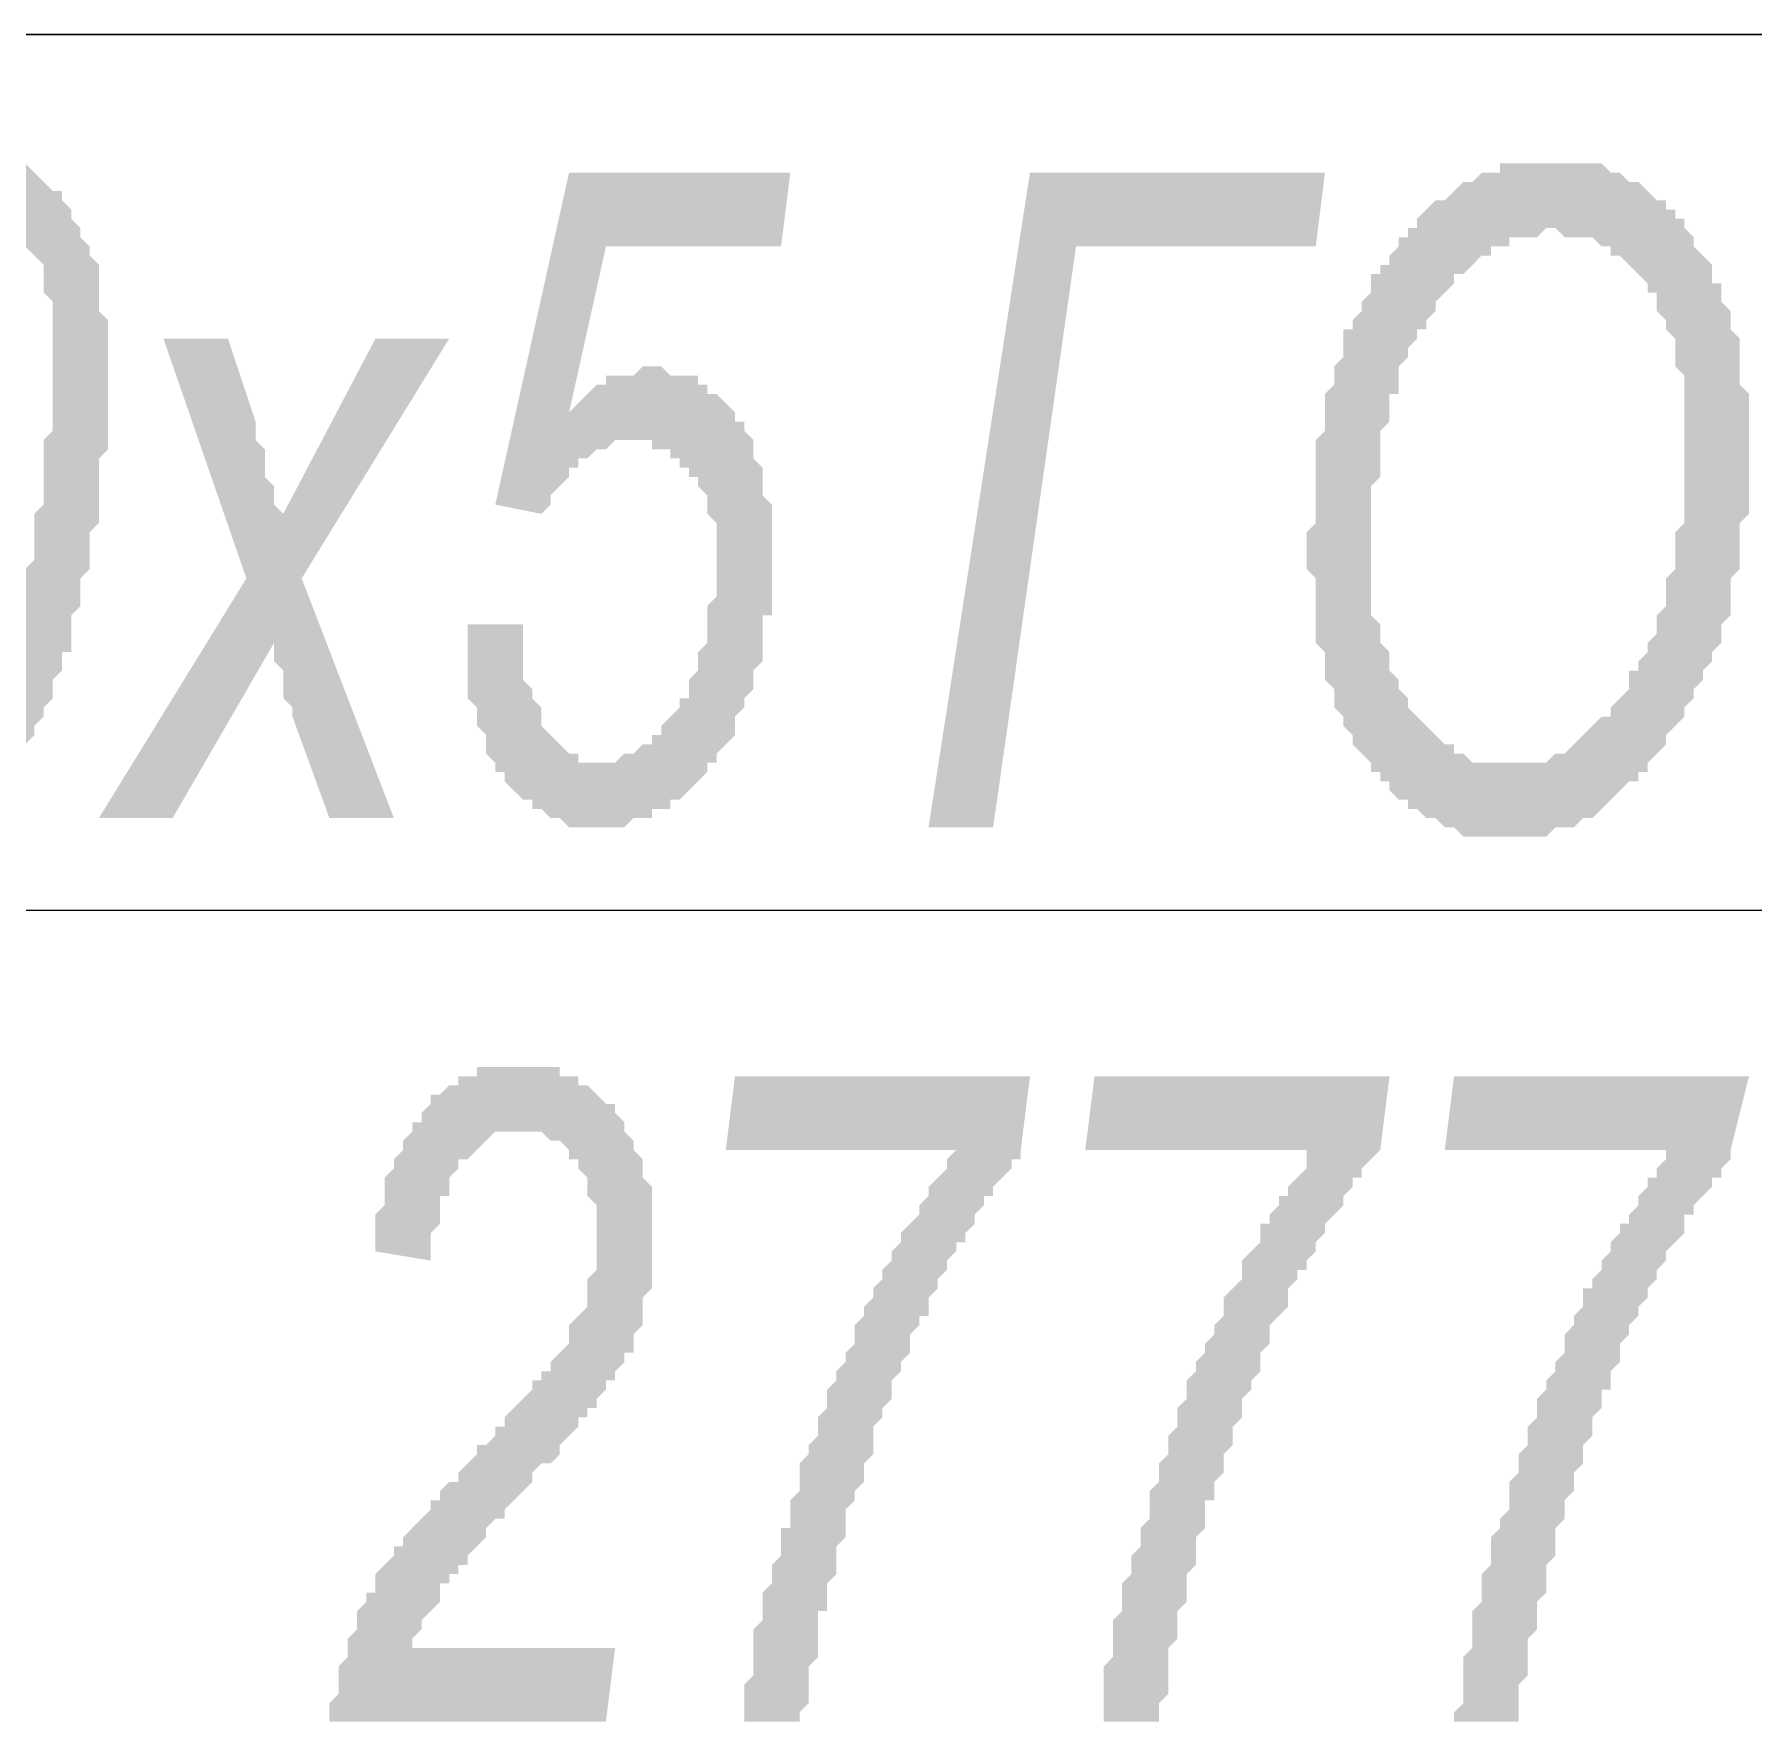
# Model space of a CAD drawing. Header units: millimetres. Extents: x 1372 to 666090, y 1285 to 31551.
# Drawn here: x 629435 to 630213, y 25139 to 25902 of the extents above; entities that cross this region are included whole.
import ezdxf

# ---------------------------------------------------------------- set-up
doc = ezdxf.new("R2010")
doc.units = ezdxf.units.MM
doc.layers.add('PDF _0', color=7, linetype='Continuous')
doc.layers.add('PDF _75-АЗ Штамп', color=7, linetype='Continuous')

msp = doc.modelspace()

# ---------------------------------------------------------------- hatches: boundary and pattern name
at = {"layer": 'PDF _75-АЗ Штамп', "transparency": 33554559}
h = msp.add_hatch(color=256, dxfattribs=at)
h.paths.add_polyline_path([(629322.36, 25647.45), (629322.36, 25651.62), (629322.36, 25651.62), (629322.36, 25655.79), (629322.36, 25659.96), (629326.54, 25664.13), (629326.54, 25668.3), (629326.54, 25672.47), (629326.54, 25676.65), (629326.54, 25680.82), (629326.54, 25684.99), (629326.54, 25689.16), (629326.54, 25693.33), (629326.54, 25697.5), (629326.54, 25701.67), (629330.71, 25705.85), (629330.71, 25710.02), (629330.71, 25714.19), (629330.71, 25718.36), (629330.71, 25722.53), (629334.88, 25726.7), (629334.88, 25730.87), (629334.88, 25735.05), (629334.88, 25739.22), (629334.88, 25743.39), (629339.05, 25747.56), (629339.05, 25751.73), (629339.05, 25755.9), (629343.22, 25760.07), (629343.22, 25764.25), (629343.22, 25768.42), (629343.22, 25772.59), (629347.39, 25772.59), (629347.39, 25776.76), (629347.39, 25780.93), (629347.39, 25785.1), (629347.39, 25785.1), (629351.56, 25789.27), (629351.56, 25793.45), (629355.74, 25797.62), (629355.74, 25797.62), (629359.91, 25801.79), (629359.91, 25805.96), (629359.91, 25810.13), (629364.08, 25814.3), (629364.08, 25814.3), (629368.25, 25818.47), (629368.25, 25818.47), (629368.25, 25822.64), (629372.42, 25822.64), (629372.42, 25826.82), (629376.59, 25830.99), (629380.76, 25830.99), (629380.76, 25835.16), (629384.93, 25835.16), (629384.93, 25839.33), (629389.11, 25839.33), (629389.11, 25839.33), (629393.28, 25843.5), (629393.28, 25843.5), (629397.45, 25843.5), (629401.62, 25843.5), (629401.62, 25847.67), (629405.79, 25847.67), (629409.96, 25847.67), (629409.96, 25847.67), (629414.13, 25847.67), (629418.31, 25847.67), (629422.48, 25843.5), (629422.48, 25843.5), (629426.65, 25843.5), (629430.82, 25843.5), (629430.82, 25843.5), (629434.99, 25839.33), (629434.99, 25839.33), (629439.16, 25835.16), (629439.16, 25835.16), (629443.33, 25830.99), (629447.51, 25830.99), (629447.51, 25826.82), (629451.68, 25822.64), (629451.68, 25822.64), (629451.68, 25818.47), (629455.85, 25814.3), (629455.85, 25814.3), (629455.85, 25810.13), (629460.02, 25805.96), (629460.02, 25801.79), (629460.02, 25801.79), (629464.19, 25797.62), (629464.19, 25793.45), (629464.19, 25789.27), (629464.19, 25785.1), (629464.19, 25780.93), (629464.19, 25776.76), (629468.36, 25772.59), (629468.36, 25768.42), (629468.36, 25764.25), (629468.36, 25760.07), (629468.36, 25755.9), (629468.36, 25747.56), (629468.36, 25747.56), (629468.36, 25743.39), (629468.36, 25739.22), (629468.36, 25735.05), (629468.36, 25730.87), (629468.36, 25726.7), (629468.36, 25722.53), (629468.36, 25718.36), (629468.36, 25714.19), (629464.19, 25710.02), (629464.19, 25705.85), (629464.19, 25701.67), (629464.19, 25697.5), (629464.19, 25693.33), (629464.19, 25689.16), (629464.19, 25684.99), (629464.19, 25680.82), (629464.19, 25680.82), (629460.02, 25676.65), (629460.02, 25672.47), (629460.02, 25668.3), (629460.02, 25664.13), (629460.02, 25659.96), (629455.85, 25655.79), (629455.85, 25651.62), (629455.85, 25651.62), (629455.85, 25647.45), (629455.85, 25643.28), (629451.68, 25639.1), (629451.68, 25630.76), (629451.68, 25626.59), (629451.68, 25622.42), (629447.51, 25622.42), (629447.51, 25618.25), (629447.51, 25614.08), (629443.33, 25609.9), (629443.33, 25605.73), (629443.33, 25601.56), (629439.16, 25597.39), (629439.16, 25593.22), (629439.16, 25593.22), (629434.99, 25589.05), (629434.99, 25584.88), (629430.82, 25580.7), (629430.82, 25580.7), (629430.82, 25576.53), (629426.65, 25572.36), (629426.65, 25572.36), (629422.48, 25568.19), (629422.48, 25568.19), (629418.31, 25564.02), (629418.31, 25564.02), (629414.13, 25559.85), (629414.13, 25555.68), (629409.96, 25555.68), (629409.96, 25551.5), (629405.79, 25551.5), (629401.62, 25551.5), (629401.62, 25547.33), (629397.45, 25547.33), (629397.45, 25547.33), (629393.28, 25543.16), (629389.11, 25543.16), (629389.11, 25543.16), (629384.93, 25543.16), (629380.76, 25543.16), (629380.76, 25543.16), (629376.59, 25543.16), (629372.42, 25543.16), (629372.42, 25543.16), (629368.25, 25543.16), (629364.08, 25547.33), (629364.08, 25547.33), (629359.91, 25547.33), (629359.91, 25551.5), (629355.74, 25551.5), (629351.56, 25551.5), (629351.56, 25555.68), (629347.39, 25559.85), (629347.39, 25559.85), (629343.22, 25564.02), (629343.22, 25568.19), (629339.05, 25568.19), (629339.05, 25572.36), (629339.05, 25576.53), (629334.88, 25576.53), (629334.88, 25580.7), (629334.88, 25584.88), (629330.71, 25589.05), (629330.71, 25589.05), (629330.71, 25593.22), (629330.71, 25597.39), (629326.54, 25601.56), (629326.54, 25605.73), (629326.54, 25609.9), (629326.54, 25614.08), (629326.54, 25618.25), (629326.54, 25622.42), (629326.54, 25626.59), (629322.36, 25630.76), (629322.36, 25634.93), (629322.36, 25639.1), (629322.36, 25643.28), (629322.36, 25647.45)], flags=0)
h.paths.add_polyline_path([(629347.39, 25634.93), (629347.39, 25630.76), (629347.39, 25626.59), (629347.39, 25622.42), (629351.56, 25618.25), (629351.56, 25614.08), (629351.56, 25609.9), (629351.56, 25605.73), (629351.56, 25601.56), (629351.56, 25597.39), (629355.74, 25597.39), (629355.74, 25593.22), (629355.74, 25589.05), (629359.91, 25584.88), (629359.91, 25584.88), (629364.08, 25580.7), (629364.08, 25580.7), (629368.25, 25576.53), (629368.25, 25576.53), (629372.42, 25572.36), (629372.42, 25572.36), (629376.59, 25572.36), (629380.76, 25572.36), (629380.76, 25572.36), (629384.93, 25572.36), (629384.93, 25572.36), (629389.11, 25572.36), (629393.28, 25576.53), (629393.28, 25576.53), (629397.45, 25576.53), (629397.45, 25580.7), (629401.62, 25580.7), (629401.62, 25584.88), (629405.79, 25589.05), (629405.79, 25593.22), (629409.96, 25593.22), (629409.96, 25593.22), (629409.96, 25597.39), (629414.13, 25601.56), (629414.13, 25601.56), (629414.13, 25605.73), (629418.31, 25609.9), (629418.31, 25609.9), (629418.31, 25614.08), (629422.48, 25618.25), (629422.48, 25622.42), (629422.48, 25626.59), (629426.65, 25630.76), (629426.65, 25634.93), (629426.65, 25634.93), (629426.65, 25639.1), (629430.82, 25643.28), (629430.82, 25647.45), (629430.82, 25655.79), (629430.82, 25659.96), (629434.99, 25664.13), (629434.99, 25668.3), (629434.99, 25672.47), (629434.99, 25676.65), (629434.99, 25680.82), (629434.99, 25684.99), (629439.16, 25689.16), (629439.16, 25693.33), (629439.16, 25697.5), (629439.16, 25705.85), (629439.16, 25710.02), (629439.16, 25714.19), (629439.16, 25718.36), (629443.33, 25722.53), (629443.33, 25726.7), (629443.33, 25726.7), (629443.33, 25730.87), (629443.33, 25735.05), (629443.33, 25739.22), (629443.33, 25743.39), (629443.33, 25747.56), (629443.33, 25751.73), (629443.33, 25751.73), (629443.33, 25755.9), (629443.33, 25760.07), (629443.33, 25768.42), (629443.33, 25772.59), (629443.33, 25776.76), (629443.33, 25780.93), (629439.16, 25785.1), (629439.16, 25789.27), (629439.16, 25793.45), (629439.16, 25793.45), (629439.16, 25797.62), (629434.99, 25801.79), (629434.99, 25801.79), (629430.82, 25805.96), (629430.82, 25810.13), (629426.65, 25810.13), (629426.65, 25814.3), (629422.48, 25814.3), (629422.48, 25814.3), (629418.31, 25814.3), (629414.13, 25818.47), (629414.13, 25818.47), (629414.13, 25818.47), (629409.96, 25818.47), (629405.79, 25818.47), (629401.62, 25814.3), (629401.62, 25814.3), (629397.45, 25814.3), (629397.45, 25810.13), (629393.28, 25810.13), (629389.11, 25805.96), (629389.11, 25805.96), (629389.11, 25801.79), (629384.93, 25801.79), (629384.93, 25797.62), (629380.76, 25793.45), (629380.76, 25789.27), (629376.59, 25785.1), (629376.59, 25785.1), (629376.59, 25780.93), (629372.42, 25776.76), (629372.42, 25776.76), (629372.42, 25772.59), (629372.42, 25768.42), (629368.25, 25764.25), (629368.25, 25764.25), (629368.25, 25760.07), (629368.25, 25755.9), (629364.08, 25751.73), (629364.08, 25747.56), (629364.08, 25743.39), (629364.08, 25739.22), (629359.91, 25735.05), (629359.91, 25730.87), (629359.91, 25726.7), (629359.91, 25722.53), (629355.74, 25718.36), (629355.74, 25710.02), (629355.74, 25705.85), (629355.74, 25701.67), (629355.74, 25697.5), (629355.74, 25693.33), (629351.56, 25689.16), (629351.56, 25680.82), (629351.56, 25676.65), (629351.56, 25672.47), (629351.56, 25668.3), (629351.56, 25664.13), (629351.56, 25659.96), (629351.56, 25659.96), (629351.56, 25655.79), (629347.39, 25651.62), (629347.39, 25647.45), (629347.39, 25643.28), (629347.39, 25639.1), (629347.39, 25639.1), (629347.39, 25634.93)], flags=0)
for points in [[(629631.05, 25634.93), (629656.08, 25634.93), (629656.08, 25630.76), (629656.08, 25626.59), (629656.08, 25626.59), (629656.08, 25622.42), (629656.08, 25618.25), (629656.08, 25614.08), (629656.08, 25609.9), (629660.25, 25605.73), (629660.25, 25601.56), (629660.25, 25601.56), (629664.42, 25597.39), (629664.42, 25593.22), (629664.42, 25589.05), (629668.59, 25584.88), (629668.59, 25584.88), (629672.76, 25580.7), (629672.76, 25580.7), (629676.93, 25576.53), (629681.1, 25576.53), (629681.1, 25572.36), (629685.28, 25572.36), (629689.45, 25572.36), (629689.45, 25572.36), (629689.45, 25572.36), (629693.62, 25572.36), (629697.79, 25572.36), (629697.79, 25572.36), (629701.96, 25576.53), (629706.13, 25576.53), (629706.13, 25576.53), (629710.3, 25580.7), (629714.47, 25580.7), (629714.47, 25584.88), (629714.47, 25584.88), (629718.65, 25584.88), (629718.65, 25589.05), (629722.82, 25593.22), (629722.82, 25593.22), (629726.99, 25597.39), (629726.99, 25601.56), (629731.16, 25601.56), (629731.16, 25605.73), (629731.16, 25609.9), (629735.33, 25614.08), (629735.33, 25618.25), (629735.33, 25618.25), (629735.33, 25622.42), (629739.5, 25626.59), (629739.5, 25630.76), (629739.5, 25634.93), (629739.5, 25639.1), (629739.5, 25643.28), (629743.67, 25647.45), (629743.67, 25651.62), (629743.67, 25655.79), (629743.67, 25655.79), (629743.67, 25659.96), (629743.67, 25664.13), (629743.67, 25668.3), (629743.67, 25672.47), (629743.67, 25676.65), (629743.67, 25680.82), (629739.5, 25684.99), (629739.5, 25689.16), (629739.5, 25689.16), (629739.5, 25693.33), (629735.33, 25697.5), (629735.33, 25701.67), (629731.16, 25701.67), (629731.16, 25705.85), (629726.99, 25705.85), (629726.99, 25710.02), (629722.82, 25710.02), (629722.82, 25714.19), (629718.65, 25714.19), (629714.47, 25714.19), (629714.47, 25718.36), (629710.3, 25718.36), (629706.13, 25718.36), (629706.13, 25718.36), (629701.96, 25718.36), (629701.96, 25718.36), (629697.79, 25718.36), (629693.62, 25714.19), (629693.62, 25714.19), (629689.45, 25714.19), (629685.28, 25710.02), (629685.28, 25710.02), (629681.1, 25710.02), (629681.1, 25705.85), (629676.93, 25705.85), (629676.93, 25701.67), (629672.76, 25697.5), (629672.76, 25697.5), (629668.59, 25693.33), (629668.59, 25689.16), (629664.42, 25684.99), (629643.56, 25689.16), (629676.93, 25839.33), (629777.05, 25839.33), (629772.87, 25805.96), (629693.62, 25805.96), (629676.93, 25730.87), (629681.1, 25735.05), (629681.1, 25735.05), (629685.28, 25739.22), (629685.28, 25739.22), (629689.45, 25743.39), (629693.62, 25743.39), (629693.62, 25747.56), (629693.62, 25747.56), (629697.79, 25747.56), (629701.96, 25747.56), (629701.96, 25747.56), (629706.13, 25747.56), (629710.3, 25751.73), (629710.3, 25751.73), (629714.47, 25751.73), (629718.65, 25751.73), (629718.65, 25751.73), (629722.82, 25747.56), (629726.99, 25747.56), (629726.99, 25747.56), (629731.16, 25747.56), (629735.33, 25747.56), (629735.33, 25743.39), (629739.5, 25743.39), (629739.5, 25739.22), (629743.67, 25739.22), (629747.85, 25735.05), (629747.85, 25735.05), (629752.02, 25730.87), (629752.02, 25726.7), (629752.02, 25726.7), (629756.19, 25726.7), (629756.19, 25722.53), (629760.36, 25718.36), (629760.36, 25714.19), (629760.36, 25714.19), (629760.36, 25710.02), (629764.53, 25705.85), (629764.53, 25701.67), (629764.53, 25697.5), (629764.53, 25693.33), (629768.7, 25689.16), (629768.7, 25684.99), (629768.7, 25680.82), (629768.7, 25676.65), (629768.7, 25672.47), (629768.7, 25668.3), (629768.7, 25664.13), (629768.7, 25659.96), (629768.7, 25655.79), (629768.7, 25651.62), (629768.7, 25647.45), (629768.7, 25643.28), (629768.7, 25639.1), (629764.53, 25639.1), (629764.53, 25634.93), (629764.53, 25630.76), (629764.53, 25626.59), (629764.53, 25622.42), (629764.53, 25618.25), (629760.36, 25614.08), (629760.36, 25609.9), (629760.36, 25605.73), (629756.19, 25601.56), (629756.19, 25597.39), (629756.19, 25597.39), (629752.02, 25593.22), (629752.02, 25589.05), (629752.02, 25584.88), (629747.85, 25580.7), (629747.85, 25580.7), (629743.67, 25576.53), (629743.67, 25572.36), (629739.5, 25572.36), (629739.5, 25568.19), (629735.33, 25564.02), (629735.33, 25564.02), (629731.16, 25559.85), (629731.16, 25559.85), (629726.99, 25555.68), (629722.82, 25555.68), (629722.82, 25551.5), (629718.65, 25551.5), (629714.47, 25551.5), (629714.47, 25547.33), (629710.3, 25547.33), (629706.13, 25547.33), (629706.13, 25547.33), (629701.96, 25543.16), (629697.79, 25543.16), (629697.79, 25543.16), (629693.62, 25543.16), (629689.45, 25543.16), (629689.45, 25543.16), (629685.28, 25543.16), (629685.28, 25543.16), (629681.1, 25543.16), (629676.93, 25543.16), (629672.76, 25547.33), (629672.76, 25547.33), (629668.59, 25547.33), (629668.59, 25547.33), (629664.42, 25551.5), (629660.25, 25551.5), (629660.25, 25555.68), (629656.08, 25555.68), (629656.08, 25555.68), (629651.9, 25559.85), (629651.9, 25559.85), (629647.73, 25564.02), (629647.73, 25568.19), (629643.56, 25568.19), (629643.56, 25572.36), (629639.39, 25576.53), (629639.39, 25580.7), (629639.39, 25584.88), (629639.39, 25584.88), (629635.22, 25589.05), (629635.22, 25593.22), (629635.22, 25597.39), (629631.05, 25601.56), (629631.05, 25605.73), (629631.05, 25609.9), (629631.05, 25614.08), (629631.05, 25618.25), (629631.05, 25622.42), (629631.05, 25626.59), (629631.05, 25626.59), (629631.05, 25630.76), (629631.05, 25634.93)], [(629885.5, 25839.33), (630018.99, 25839.33), (630014.81, 25805.96), (629906.36, 25805.96), (629868.82, 25543.16), (629839.62, 25543.16)], [(629464.19, 25547.33), (629530.93, 25655.79), (629493.39, 25764.25), (629522.59, 25764.25), (629535.1, 25726.7), (629535.1, 25722.53), (629535.1, 25718.36), (629539.28, 25714.19), (629539.28, 25710.02), (629539.28, 25705.85), (629539.28, 25701.67), (629543.45, 25697.5), (629543.45, 25693.33), (629543.45, 25689.16), (629547.62, 25684.99), (629547.62, 25684.99), (629589.33, 25764.25), (629622.7, 25764.25), (629555.96, 25655.79), (629597.68, 25547.33), (629568.48, 25547.33), (629551.79, 25593.22), (629551.79, 25593.22), (629551.79, 25597.39), (629547.62, 25601.56), (629547.62, 25605.73), (629547.62, 25609.9), (629547.62, 25614.08), (629543.45, 25618.25), (629543.45, 25622.42), (629543.45, 25626.59), (629543.45, 25626.59), (629497.56, 25547.33)], [(629568.48, 25138.54), (629568.48, 25142.71), (629568.48, 25146.88), (629572.65, 25151.05), (629572.65, 25155.22), (629572.65, 25159.39), (629572.65, 25163.56), (629576.82, 25167.74), (629576.82, 25171.91), (629576.82, 25171.91), (629576.82, 25176.08), (629580.99, 25180.25), (629580.99, 25180.25), (629580.99, 25184.42), (629580.99, 25188.59), (629585.16, 25192.76), (629585.16, 25196.94), (629589.33, 25196.94), (629589.33, 25201.11), (629589.33, 25205.28), (629593.5, 25209.45), (629593.5, 25209.45), (629597.68, 25213.62), (629597.68, 25217.79), (629597.68, 25217.79), (629601.85, 25217.79), (629601.85, 25221.96), (629601.85, 25221.96), (629606.02, 25226.14), (629606.02, 25226.14), (629610.19, 25230.31), (629610.19, 25230.31), (629614.36, 25234.48), (629614.36, 25238.65), (629618.53, 25238.65), (629618.53, 25242.82), (629622.7, 25246.99), (629626.88, 25246.99), (629626.88, 25251.16), (629631.05, 25255.34), (629635.22, 25259.51), (629635.22, 25263.68), (629639.39, 25263.68), (629643.56, 25267.85), (629643.56, 25272.02), (629647.73, 25272.02), (629647.73, 25276.19), (629651.9, 25280.36), (629656.08, 25284.54), (629656.08, 25284.54), (629660.25, 25288.71), (629660.25, 25292.88), (629664.42, 25292.88), (629664.42, 25297.05), (629668.59, 25297.05), (629668.59, 25301.22), (629668.59, 25301.22), (629672.76, 25305.39), (629672.76, 25305.39), (629676.93, 25309.56), (629676.93, 25313.74), (629676.93, 25317.91), (629681.1, 25322.08), (629681.1, 25322.08), (629685.28, 25326.25), (629685.28, 25330.42), (629685.28, 25334.59), (629685.28, 25334.59), (629685.28, 25338.76), (629689.45, 25342.93), (629689.45, 25347.11), (629689.45, 25351.28), (629689.45, 25355.45), (629689.45, 25355.45), (629689.45, 25359.62), (629689.45, 25363.79), (629689.45, 25367.96), (629689.45, 25372.13), (629685.28, 25376.31), (629685.28, 25380.48), (629685.28, 25384.65), (629681.1, 25388.82), (629681.1, 25388.82), (629681.1, 25392.99), (629676.93, 25392.99), (629676.93, 25397.16), (629672.76, 25401.33), (629668.59, 25401.33), (629668.59, 25401.33), (629664.42, 25405.51), (629664.42, 25405.51), (629660.25, 25405.51), (629656.08, 25405.51), (629656.08, 25405.51), (629651.9, 25405.51), (629647.73, 25405.51), (629647.73, 25405.51), (629643.56, 25405.51), (629639.39, 25401.33), (629639.39, 25401.33), (629635.22, 25397.16), (629635.22, 25397.16), (629631.05, 25392.99), (629626.88, 25392.99), (629626.88, 25388.82), (629626.88, 25388.82), (629622.7, 25384.65), (629622.7, 25380.48), (629622.7, 25376.31), (629618.53, 25376.31), (629618.53, 25372.13), (629618.53, 25367.96), (629618.53, 25363.79), (629614.36, 25359.62), (629614.36, 25355.45), (629614.36, 25351.28), (629614.36, 25347.11), (629589.33, 25351.28), (629589.33, 25355.45), (629589.33, 25359.62), (629589.33, 25363.79), (629589.33, 25367.96), (629593.5, 25372.13), (629593.5, 25376.31), (629593.5, 25380.48), (629593.5, 25384.65), (629597.68, 25388.82), (629597.68, 25388.82), (629597.68, 25392.99), (629601.85, 25397.16), (629601.85, 25401.33), (629601.85, 25401.33), (629606.02, 25405.51), (629606.02, 25409.68), (629610.19, 25409.68), (629610.19, 25413.85), (629610.19, 25413.85), (629614.36, 25418.02), (629614.36, 25422.19), (629618.53, 25422.19), (629622.7, 25426.36), (629622.7, 25426.36), (629626.88, 25426.36), (629626.88, 25430.53), (629631.05, 25430.53), (629635.22, 25430.53), (629635.22, 25434.71), (629639.39, 25434.71), (629643.56, 25434.71), (629643.56, 25434.71), (629647.73, 25434.71), (629651.9, 25434.71), (629656.08, 25434.71), (629656.08, 25434.71), (629660.25, 25434.71), (629664.42, 25434.71), (629664.42, 25434.71), (629668.59, 25434.71), (629672.76, 25434.71), (629672.76, 25430.53), (629676.93, 25430.53), (629681.1, 25430.53), (629681.1, 25426.36), (629685.28, 25426.36), (629685.28, 25426.36), (629689.45, 25422.19), (629689.45, 25422.19), (629693.62, 25418.02), (629697.79, 25418.02), (629697.79, 25413.85), (629701.96, 25409.68), (629701.96, 25409.68), (629701.96, 25405.51), (629706.13, 25401.33), (629706.13, 25397.16), (629706.13, 25397.16), (629710.3, 25392.99), (629710.3, 25388.82), (629710.3, 25384.65), (629714.47, 25380.48), (629714.47, 25376.31), (629714.47, 25372.13), (629714.47, 25367.96), (629714.47, 25363.79), (629714.47, 25359.62), (629714.47, 25355.45), (629714.47, 25355.45), (629714.47, 25351.28), (629714.47, 25347.11), (629714.47, 25342.93), (629714.47, 25342.93), (629714.47, 25338.76), (629714.47, 25334.59), (629710.3, 25330.42), (629710.3, 25326.25), (629710.3, 25322.08), (629710.3, 25317.91), (629706.13, 25313.74), (629706.13, 25309.56), (629706.13, 25305.39), (629701.96, 25305.39), (629701.96, 25301.22), (629701.96, 25301.22), (629697.79, 25297.05), (629697.79, 25297.05), (629697.79, 25292.88), (629697.79, 25292.88), (629693.62, 25292.88), (629693.62, 25288.71), (629693.62, 25288.71), (629689.45, 25284.54), (629689.45, 25280.36), (629685.28, 25280.36), (629685.28, 25276.19), (629681.1, 25276.19), (629681.1, 25272.02), (629676.93, 25267.85), (629676.93, 25267.85), (629672.76, 25263.68), (629672.76, 25259.51), (629668.59, 25255.34), (629664.42, 25255.34), (629660.25, 25251.16), (629660.25, 25246.99), (629656.08, 25242.82), (629651.9, 25238.65), (629647.73, 25234.48), (629647.73, 25230.31), (629643.56, 25230.31), (629639.39, 25226.14), (629639.39, 25221.96), (629635.22, 25217.79), (629635.22, 25217.79), (629631.05, 25213.62), (629631.05, 25209.45), (629626.88, 25209.45), (629626.88, 25205.28), (629622.7, 25205.28), (629622.7, 25201.11), (629618.53, 25201.11), (629618.53, 25196.94), (629618.53, 25192.76), (629614.36, 25188.59), (629614.36, 25188.59), (629610.19, 25184.42), (629610.19, 25180.25), (629606.02, 25176.08), (629606.02, 25176.08), (629606.02, 25171.91), (629697.79, 25171.91), (629693.62, 25138.54)], [(629756.19, 25138.54), (629756.19, 25142.71), (629756.19, 25142.71), (629756.19, 25146.88), (629756.19, 25151.05), (629756.19, 25155.22), (629760.36, 25159.39), (629760.36, 25163.56), (629760.36, 25167.74), (629760.36, 25171.91), (629760.36, 25176.08), (629760.36, 25180.25), (629764.53, 25184.42), (629764.53, 25188.59), (629764.53, 25192.76), (629764.53, 25196.94), (629768.7, 25201.11), (629768.7, 25205.28), (629768.7, 25209.45), (629768.7, 25209.45), (629772.87, 25213.62), (629772.87, 25217.79), (629772.87, 25221.96), (629772.87, 25226.14), (629777.05, 25226.14), (629777.05, 25230.31), (629777.05, 25234.48), (629777.05, 25238.65), (629781.22, 25242.82), (629781.22, 25246.99), (629781.22, 25251.16), (629781.22, 25255.34), (629785.39, 25259.51), (629785.39, 25263.68), (629785.39, 25263.68), (629789.56, 25267.85), (629789.56, 25272.02), (629789.56, 25276.19), (629793.73, 25280.36), (629793.73, 25284.54), (629793.73, 25288.71), (629797.9, 25292.88), (629797.9, 25297.05), (629797.9, 25297.05), (629802.07, 25301.22), (629802.07, 25305.39), (629806.25, 25309.56), (629806.25, 25309.56), (629806.25, 25313.74), (629806.25, 25317.91), (629810.42, 25322.08), (629810.42, 25326.25), (629814.59, 25330.42), (629814.59, 25334.59), (629814.59, 25334.59), (629818.76, 25338.76), (629818.76, 25342.93), (629822.93, 25347.11), (629822.93, 25351.28), (629822.93, 25351.28), (629827.1, 25355.45), (629827.1, 25359.62), (629831.27, 25363.79), (629831.27, 25363.79), (629835.45, 25367.96), (629835.45, 25372.13), (629839.62, 25376.31), (629839.62, 25376.31), (629839.62, 25380.48), (629843.79, 25384.65), (629843.79, 25384.65), (629847.96, 25388.82), (629847.96, 25392.99), (629852.13, 25397.16), (629852.13, 25397.16), (629747.85, 25397.16), (629752.02, 25430.53), (629885.5, 25430.53), (629881.33, 25397.16), (629881.33, 25392.99), (629877.16, 25392.99), (629877.16, 25388.82), (629872.99, 25384.65), (629872.99, 25384.65), (629868.82, 25380.48), (629868.82, 25376.31), (629864.64, 25376.31), (629864.64, 25372.13), (629860.47, 25367.96), (629860.47, 25367.96), (629860.47, 25363.79), (629856.3, 25359.62), (629856.3, 25355.45), (629852.13, 25355.45), (629852.13, 25351.28), (629847.96, 25347.11), (629847.96, 25342.93), (629847.96, 25342.93), (629843.79, 25338.76), (629843.79, 25334.59), (629839.62, 25330.42), (629839.62, 25326.25), (629839.62, 25322.08), (629835.45, 25322.08), (629835.45, 25317.91), (629831.27, 25313.74), (629831.27, 25309.56), (629831.27, 25305.39), (629827.1, 25301.22), (629827.1, 25297.05), (629822.93, 25292.88), (629822.93, 25288.71), (629822.93, 25288.71), (629822.93, 25284.54), (629818.76, 25280.36), (629818.76, 25276.19), (629814.59, 25272.02), (629814.59, 25267.85), (629814.59, 25263.68), (629814.59, 25259.51), (629810.42, 25255.34), (629810.42, 25251.16), (629810.42, 25246.99), (629806.25, 25242.82), (629806.25, 25238.65), (629806.25, 25238.65), (629802.07, 25234.48), (629802.07, 25230.31), (629802.07, 25226.14), (629802.07, 25221.96), (629797.9, 25217.79), (629797.9, 25213.62), (629797.9, 25209.45), (629797.9, 25205.28), (629793.73, 25201.11), (629793.73, 25196.94), (629793.73, 25192.76), (629793.73, 25188.59), (629789.56, 25188.59), (629789.56, 25184.42), (629789.56, 25180.25), (629789.56, 25176.08), (629789.56, 25171.91), (629789.56, 25167.74), (629785.39, 25163.56), (629785.39, 25159.39), (629785.39, 25155.22), (629785.39, 25151.05), (629785.39, 25146.88), (629785.39, 25146.88), (629781.22, 25142.71), (629781.22, 25138.54), (629781.22, 25138.54)], [(629918.87, 25138.54), (629918.87, 25142.71), (629918.87, 25142.71), (629918.87, 25146.88), (629918.87, 25151.05), (629918.87, 25155.22), (629918.87, 25159.39), (629918.87, 25163.56), (629923.04, 25167.74), (629923.04, 25171.91), (629923.04, 25176.08), (629923.04, 25180.25), (629923.04, 25184.42), (629927.22, 25188.59), (629927.22, 25192.76), (629927.22, 25196.94), (629927.22, 25201.11), (629931.39, 25205.28), (629931.39, 25209.45), (629931.39, 25209.45), (629931.39, 25213.62), (629935.56, 25217.79), (629935.56, 25221.96), (629935.56, 25226.14), (629935.56, 25226.14), (629939.73, 25230.31), (629939.73, 25234.48), (629939.73, 25238.65), (629939.73, 25242.82), (629943.9, 25246.99), (629943.9, 25251.16), (629943.9, 25255.34), (629948.07, 25259.51), (629948.07, 25263.68), (629948.07, 25263.68), (629948.07, 25267.85), (629952.24, 25272.02), (629952.24, 25276.19), (629952.24, 25280.36), (629956.42, 25284.54), (629956.42, 25288.71), (629956.42, 25292.88), (629960.59, 25297.05), (629960.59, 25297.05), (629960.59, 25301.22), (629964.76, 25305.39), (629964.76, 25309.56), (629964.76, 25309.56), (629968.93, 25313.74), (629968.93, 25317.91), (629973.1, 25322.08), (629973.1, 25326.25), (629973.1, 25330.42), (629977.27, 25334.59), (629977.27, 25334.59), (629981.44, 25338.76), (629981.44, 25342.93), (629981.44, 25347.11), (629985.62, 25351.28), (629985.62, 25351.28), (629989.79, 25355.45), (629989.79, 25359.62), (629989.79, 25363.79), (629993.96, 25363.79), (629993.96, 25367.96), (629998.13, 25372.13), (629998.13, 25376.31), (630002.3, 25376.31), (630002.3, 25380.48), (630006.47, 25384.65), (630006.47, 25384.65), (630010.64, 25388.82), (630010.64, 25392.99), (630010.64, 25397.16), (630014.81, 25397.16), (629910.53, 25397.16), (629914.7, 25430.53), (630048.19, 25430.53), (630044.01, 25397.16), (630039.84, 25392.99), (630039.84, 25392.99), (630035.67, 25388.82), (630035.67, 25384.65), (630031.5, 25384.65), (630031.5, 25380.48), (630027.33, 25376.31), (630027.33, 25376.31), (630027.33, 25372.13), (630023.16, 25367.96), (630023.16, 25367.96), (630018.99, 25363.79), (630018.99, 25359.62), (630014.81, 25355.45), (630014.81, 25355.45), (630014.81, 25351.28), (630010.64, 25347.11), (630010.64, 25342.93), (630006.47, 25342.93), (630006.47, 25338.76), (630002.3, 25334.59), (630002.3, 25330.42), (630002.3, 25326.25), (629998.13, 25322.08), (629998.13, 25322.08), (629993.96, 25317.91), (629993.96, 25313.74), (629993.96, 25309.56), (629989.79, 25305.39), (629989.79, 25301.22), (629989.79, 25297.05), (629985.62, 25292.88), (629985.62, 25288.71), (629985.62, 25288.71), (629981.44, 25284.54), (629981.44, 25280.36), (629981.44, 25276.19), (629977.27, 25272.02), (629977.27, 25267.85), (629977.27, 25263.68), (629973.1, 25259.51), (629973.1, 25255.34), (629973.1, 25251.16), (629968.93, 25246.99), (629968.93, 25242.82), (629968.93, 25238.65), (629964.76, 25238.65), (629964.76, 25234.48), (629964.76, 25230.31), (629964.76, 25226.14), (629960.59, 25221.96), (629960.59, 25217.79), (629960.59, 25213.62), (629960.59, 25209.45), (629956.42, 25205.28), (629956.42, 25201.11), (629956.42, 25196.94), (629956.42, 25192.76), (629952.24, 25188.59), (629952.24, 25188.59), (629952.24, 25184.42), (629952.24, 25180.25), (629952.24, 25176.08), (629948.07, 25171.91), (629948.07, 25167.74), (629948.07, 25163.56), (629948.07, 25159.39), (629948.07, 25155.22), (629948.07, 25151.05), (629943.9, 25146.88), (629943.9, 25146.88), (629943.9, 25142.71), (629943.9, 25138.54), (629943.9, 25138.54)], [(630077.39, 25138.54), (630077.39, 25142.71), (630077.39, 25142.71), (630081.56, 25146.88), (630081.56, 25151.05), (630081.56, 25155.22), (630081.56, 25159.39), (630081.56, 25163.56), (630081.56, 25167.74), (630085.73, 25171.91), (630085.73, 25176.08), (630085.73, 25180.25), (630085.73, 25184.42), (630085.73, 25188.59), (630089.9, 25192.76), (630089.9, 25196.94), (630089.9, 25201.11), (630089.9, 25205.28), (630094.07, 25209.45), (630094.07, 25209.45), (630094.07, 25213.62), (630094.07, 25217.79), (630094.07, 25221.96), (630098.24, 25226.14), (630098.24, 25226.14), (630098.24, 25230.31), (630102.41, 25234.48), (630102.41, 25238.65), (630102.41, 25242.82), (630102.41, 25246.99), (630106.59, 25251.16), (630106.59, 25255.34), (630106.59, 25259.51), (630110.76, 25263.68), (630110.76, 25263.68), (630110.76, 25267.85), (630110.76, 25272.02), (630114.93, 25276.19), (630114.93, 25280.36), (630114.93, 25284.54), (630119.1, 25288.71), (630119.1, 25292.88), (630123.27, 25297.05), (630123.27, 25297.05), (630123.27, 25301.22), (630127.44, 25305.39), (630127.44, 25309.56), (630127.44, 25309.56), (630127.44, 25313.74), (630131.61, 25317.91), (630131.61, 25322.08), (630135.79, 25326.25), (630135.79, 25330.42), (630135.79, 25334.59), (630139.96, 25334.59), (630139.96, 25338.76), (630144.13, 25342.93), (630144.13, 25347.11), (630148.3, 25351.28), (630148.3, 25351.28), (630148.3, 25355.45), (630152.47, 25359.62), (630152.47, 25363.79), (630156.64, 25363.79), (630156.64, 25367.96), (630160.81, 25372.13), (630160.81, 25376.31), (630160.81, 25376.31), (630164.99, 25380.48), (630164.99, 25384.65), (630169.16, 25384.65), (630169.16, 25388.82), (630173.33, 25392.99), (630173.33, 25397.16), (630173.33, 25397.16), (630073.21, 25397.16), (630077.39, 25430.53), (630210.87, 25430.53), (630202.53, 25397.16), (630202.53, 25392.99), (630202.53, 25392.99), (630198.36, 25388.82), (630198.36, 25384.65), (630194.18, 25384.65), (630194.18, 25380.48), (630190.01, 25376.31), (630190.01, 25376.31), (630185.84, 25372.13), (630185.84, 25367.96), (630181.67, 25367.96), (630181.67, 25363.79), (630181.67, 25359.62), (630177.5, 25355.45), (630177.5, 25355.45), (630173.33, 25351.28), (630173.33, 25347.11), (630169.16, 25342.93), (630169.16, 25342.93), (630169.16, 25338.76), (630164.99, 25334.59), (630164.99, 25330.42), (630160.81, 25326.25), (630160.81, 25322.08), (630160.81, 25322.08), (630156.64, 25317.91), (630156.64, 25313.74), (630152.47, 25309.56), (630152.47, 25305.39), (630152.47, 25301.22), (630148.3, 25297.05), (630148.3, 25292.88), (630148.3, 25288.71), (630144.13, 25288.71), (630144.13, 25284.54), (630144.13, 25280.36), (630139.96, 25276.19), (630139.96, 25272.02), (630139.96, 25267.85), (630135.79, 25263.68), (630135.79, 25259.51), (630135.79, 25255.34), (630131.61, 25251.16), (630131.61, 25246.99), (630131.61, 25242.82), (630127.44, 25238.65), (630127.44, 25238.65), (630127.44, 25234.48), (630127.44, 25230.31), (630123.27, 25226.14), (630123.27, 25221.96), (630123.27, 25217.79), (630123.27, 25213.62), (630119.1, 25209.45), (630119.1, 25205.28), (630119.1, 25201.11), (630119.1, 25196.94), (630114.93, 25192.76), (630114.93, 25188.59), (630114.93, 25188.59), (630114.93, 25184.42), (630114.93, 25180.25), (630110.76, 25176.08), (630110.76, 25171.91), (630110.76, 25167.74), (630110.76, 25163.56), (630110.76, 25159.39), (630106.59, 25155.22), (630106.59, 25151.05), (630106.59, 25146.88), (630106.59, 25146.88), (630106.59, 25142.71), (630106.59, 25138.54), (630106.59, 25138.54)]]:
    msp.add_hatch(color=256, dxfattribs=at).paths.add_polyline_path(points)
h = msp.add_hatch(color=256, dxfattribs=at)
h.paths.add_polyline_path([(630010.64, 25668.3), (630010.64, 25672.47), (630010.64, 25676.65), (630014.81, 25680.82), (630014.81, 25684.99), (630014.81, 25689.16), (630014.81, 25693.33), (630014.81, 25697.5), (630014.81, 25701.67), (630014.81, 25705.85), (630014.81, 25710.02), (630014.81, 25714.19), (630014.81, 25718.36), (630018.99, 25722.53), (630018.99, 25726.7), (630018.99, 25730.87), (630018.99, 25735.05), (630018.99, 25739.22), (630023.16, 25743.39), (630023.16, 25747.56), (630023.16, 25747.56), (630023.16, 25751.73), (630027.33, 25755.9), (630027.33, 25760.07), (630027.33, 25764.25), (630027.33, 25768.42), (630031.5, 25768.42), (630031.5, 25772.59), (630035.67, 25776.76), (630035.67, 25780.93), (630035.67, 25780.93), (630039.84, 25785.1), (630039.84, 25789.27), (630039.84, 25793.45), (630044.01, 25793.45), (630044.01, 25797.62), (630048.19, 25797.62), (630048.19, 25801.79), (630052.36, 25805.96), (630052.36, 25810.13), (630056.53, 25810.13), (630056.53, 25814.3), (630060.7, 25814.3), (630060.7, 25818.47), (630064.87, 25822.64), (630064.87, 25822.64), (630069.04, 25826.82), (630073.21, 25826.82), (630073.21, 25826.82), (630077.39, 25830.99), (630077.39, 25830.99), (630081.56, 25835.16), (630085.73, 25835.16), (630085.73, 25835.16), (630089.9, 25839.33), (630089.9, 25839.33), (630094.07, 25839.33), (630098.24, 25839.33), (630098.24, 25843.5), (630102.41, 25843.5), (630106.59, 25843.5), (630106.59, 25843.5), (630110.76, 25843.5), (630114.93, 25843.5), (630114.93, 25843.5), (630119.1, 25843.5), (630123.27, 25843.5), (630123.27, 25843.5), (630127.44, 25843.5), (630127.44, 25843.5), (630131.61, 25843.5), (630135.79, 25843.5), (630135.79, 25843.5), (630139.96, 25843.5), (630144.13, 25843.5), (630144.13, 25843.5), (630148.3, 25839.33), (630152.47, 25839.33), (630152.47, 25839.33), (630156.64, 25835.16), (630160.81, 25835.16), (630160.81, 25835.16), (630164.99, 25830.99), (630164.99, 25830.99), (630169.16, 25826.82), (630173.33, 25826.82), (630173.33, 25822.64), (630177.5, 25822.64), (630177.5, 25818.47), (630181.67, 25818.47), (630181.67, 25814.3), (630185.84, 25810.13), (630185.84, 25810.13), (630185.84, 25805.96), (630190.01, 25801.79), (630190.01, 25801.79), (630194.18, 25797.62), (630194.18, 25793.45), (630194.18, 25789.27), (630198.36, 25789.27), (630198.36, 25785.1), (630198.36, 25780.93), (630202.53, 25776.76), (630202.53, 25772.59), (630202.53, 25772.59), (630202.53, 25768.42), (630206.7, 25764.25), (630206.7, 25760.07), (630206.7, 25755.9), (630206.7, 25751.73), (630206.7, 25747.56), (630206.7, 25743.39), (630210.87, 25739.22), (630210.87, 25735.05), (630210.87, 25730.87), (630210.87, 25726.7), (630210.87, 25722.53), (630210.87, 25718.36), (630210.87, 25714.19), (630210.87, 25714.19), (630210.87, 25710.02), (630210.87, 25701.67), (630210.87, 25697.5), (630210.87, 25693.33), (630210.87, 25689.16), (630210.87, 25684.99), (630210.87, 25684.99), (630206.7, 25680.82), (630206.7, 25676.65), (630206.7, 25672.47), (630206.7, 25668.3), (630206.7, 25664.13), (630206.7, 25659.96), (630202.53, 25655.79), (630202.53, 25651.62), (630202.53, 25647.45), (630202.53, 25643.28), (630202.53, 25639.1), (630198.36, 25634.93), (630198.36, 25630.76), (630198.36, 25630.76), (630198.36, 25626.59), (630194.18, 25622.42), (630194.18, 25622.42), (630194.18, 25618.25), (630190.01, 25614.08), (630190.01, 25609.9), (630185.84, 25605.73), (630185.84, 25601.56), (630185.84, 25601.56), (630181.67, 25597.39), (630181.67, 25593.22), (630177.5, 25589.05), (630177.5, 25589.05), (630173.33, 25584.88), (630173.33, 25584.88), (630173.33, 25580.7), (630169.16, 25576.53), (630169.16, 25576.53), (630164.99, 25572.36), (630164.99, 25568.19), (630160.81, 25568.19), (630160.81, 25564.02), (630156.64, 25564.02), (630152.47, 25559.85), (630152.47, 25559.85), (630148.3, 25555.68), (630148.3, 25555.68), (630144.13, 25551.5), (630144.13, 25551.5), (630139.96, 25547.33), (630135.79, 25547.33), (630135.79, 25547.33), (630131.61, 25543.16), (630127.44, 25543.16), (630127.44, 25543.16), (630123.27, 25543.16), (630119.1, 25538.99), (630119.1, 25538.99), (630114.93, 25538.99), (630110.76, 25538.99), (630110.76, 25538.99), (630106.59, 25538.99), (630102.41, 25538.99), (630098.24, 25538.99), (630098.24, 25538.99), (630098.24, 25538.99), (630094.07, 25538.99), (630089.9, 25538.99), (630089.9, 25538.99), (630085.73, 25538.99), (630081.56, 25538.99), (630077.39, 25543.16), (630077.39, 25543.16), (630073.21, 25543.16), (630073.21, 25543.16), (630069.04, 25547.33), (630064.87, 25547.33), (630064.87, 25547.33), (630060.7, 25551.5), (630056.53, 25551.5), (630056.53, 25555.68), (630052.36, 25555.68), (630052.36, 25555.68), (630048.19, 25559.85), (630048.19, 25564.02), (630044.01, 25564.02), (630044.01, 25568.19), (630039.84, 25568.19), (630039.84, 25572.36), (630035.67, 25576.53), (630035.67, 25576.53), (630031.5, 25580.7), (630031.5, 25584.88), (630027.33, 25589.05), (630027.33, 25593.22), (630027.33, 25593.22), (630023.16, 25597.39), (630023.16, 25601.56), (630023.16, 25601.56), (630023.16, 25605.73), (630018.99, 25609.9), (630018.99, 25614.08), (630018.99, 25618.25), (630018.99, 25622.42), (630014.81, 25626.59), (630014.81, 25630.76), (630014.81, 25634.93), (630014.81, 25639.1), (630014.81, 25643.28), (630014.81, 25647.45), (630014.81, 25651.62), (630014.81, 25651.62), (630014.81, 25655.79), (630010.64, 25659.96), (630010.64, 25664.13), (630010.64, 25668.3)], flags=0)
h.paths.add_polyline_path([(630039.84, 25664.13), (630039.84, 25659.96), (630039.84, 25655.79), (630039.84, 25651.62), (630039.84, 25647.45), (630039.84, 25643.28), (630039.84, 25639.1), (630044.01, 25634.93), (630044.01, 25634.93), (630044.01, 25630.76), (630044.01, 25626.59), (630048.19, 25622.42), (630048.19, 25618.25), (630048.19, 25618.25), (630048.19, 25614.08), (630052.36, 25609.9), (630052.36, 25605.73), (630052.36, 25605.73), (630056.53, 25601.56), (630056.53, 25597.39), (630060.7, 25593.22), (630060.7, 25593.22), (630064.87, 25589.05), (630064.87, 25589.05), (630069.04, 25584.88), (630069.04, 25584.88), (630073.21, 25580.7), (630077.39, 25580.7), (630077.39, 25576.53), (630081.56, 25576.53), (630081.56, 25576.53), (630085.73, 25572.36), (630089.9, 25572.36), (630089.9, 25572.36), (630094.07, 25572.36), (630098.24, 25572.36), (630098.24, 25572.36), (630102.41, 25572.36), (630106.59, 25572.36), (630106.59, 25572.36), (630110.76, 25572.36), (630114.93, 25572.36), (630114.93, 25572.36), (630119.1, 25572.36), (630123.27, 25576.53), (630123.27, 25576.53), (630127.44, 25576.53), (630131.61, 25580.7), (630131.61, 25580.7), (630131.61, 25580.7), (630135.79, 25584.88), (630135.79, 25584.88), (630139.96, 25589.05), (630139.96, 25589.05), (630144.13, 25593.22), (630148.3, 25593.22), (630148.3, 25597.39), (630152.47, 25601.56), (630152.47, 25601.56), (630156.64, 25605.73), (630156.64, 25609.9), (630156.64, 25614.08), (630160.81, 25614.08), (630160.81, 25618.25), (630164.99, 25622.42), (630164.99, 25626.59), (630164.99, 25626.59), (630169.16, 25630.76), (630169.16, 25634.93), (630169.16, 25639.1), (630173.33, 25643.28), (630173.33, 25647.45), (630173.33, 25651.62), (630173.33, 25655.79), (630177.5, 25659.96), (630177.5, 25659.96), (630177.5, 25664.13), (630177.5, 25668.3), (630177.5, 25672.47), (630177.5, 25676.65), (630181.67, 25680.82), (630181.67, 25684.99), (630181.67, 25689.16), (630181.67, 25693.33), (630181.67, 25697.5), (630181.67, 25701.67), (630181.67, 25705.85), (630181.67, 25710.02), (630181.67, 25714.19), (630181.67, 25714.19), (630181.67, 25718.36), (630181.67, 25722.53), (630181.67, 25730.87), (630181.67, 25735.05), (630181.67, 25739.22), (630181.67, 25743.39), (630181.67, 25747.56), (630181.67, 25747.56), (630177.5, 25751.73), (630177.5, 25755.9), (630177.5, 25760.07), (630177.5, 25764.25), (630173.33, 25768.42), (630173.33, 25772.59), (630173.33, 25772.59), (630169.16, 25776.76), (630169.16, 25780.93), (630169.16, 25785.1), (630164.99, 25785.1), (630164.99, 25789.27), (630160.81, 25793.45), (630160.81, 25793.45), (630156.64, 25797.62), (630156.64, 25797.62), (630152.47, 25801.79), (630148.3, 25801.79), (630148.3, 25805.96), (630144.13, 25805.96), (630144.13, 25805.96), (630139.96, 25810.13), (630135.79, 25810.13), (630135.79, 25810.13), (630131.61, 25810.13), (630127.44, 25810.13), (630127.44, 25810.13), (630123.27, 25814.3), (630123.27, 25814.3), (630119.1, 25814.3), (630114.93, 25810.13), (630114.93, 25810.13), (630110.76, 25810.13), (630110.76, 25810.13), (630106.59, 25810.13), (630102.41, 25810.13), (630102.41, 25805.96), (630098.24, 25805.96), (630094.07, 25805.96), (630094.07, 25801.79), (630089.9, 25801.79), (630089.9, 25801.79), (630085.73, 25797.62), (630085.73, 25797.62), (630081.56, 25793.45), (630077.39, 25793.45), (630077.39, 25789.27), (630073.21, 25785.1), (630073.21, 25785.1), (630069.04, 25780.93), (630069.04, 25776.76), (630064.87, 25772.59), (630064.87, 25772.59), (630064.87, 25768.42), (630060.7, 25768.42), (630060.7, 25764.25), (630056.53, 25760.07), (630056.53, 25755.9), (630056.53, 25755.9), (630052.36, 25751.73), (630052.36, 25747.56), (630052.36, 25743.39), (630052.36, 25739.22), (630048.19, 25739.22), (630048.19, 25735.05), (630048.19, 25730.87), (630048.19, 25726.7), (630044.01, 25722.53), (630044.01, 25718.36), (630044.01, 25714.19), (630044.01, 25710.02), (630044.01, 25705.85), (630044.01, 25701.67), (630039.84, 25697.5), (630039.84, 25693.33), (630039.84, 25689.16), (630039.84, 25684.99), (630039.84, 25680.82), (630039.84, 25676.65), (630039.84, 25672.47), (630039.84, 25668.3), (630039.84, 25664.13)], flags=0)

# ---------------------------------------------------------------- linework, layer by layer
at = {"layer": 'PDF _0', "lineweight": 18}
msp.add_lwpolyline([(638090.63, 25901.9), (619774.05, 25901.9)], close=True, dxfattribs=at)
at = {"layer": 'PDF _0', "lineweight": 9}
msp.add_lwpolyline([(627491.12, 25505.62), (631850.23, 25505.62)], dxfattribs=at)

doc.saveas('drawing.dxf')
